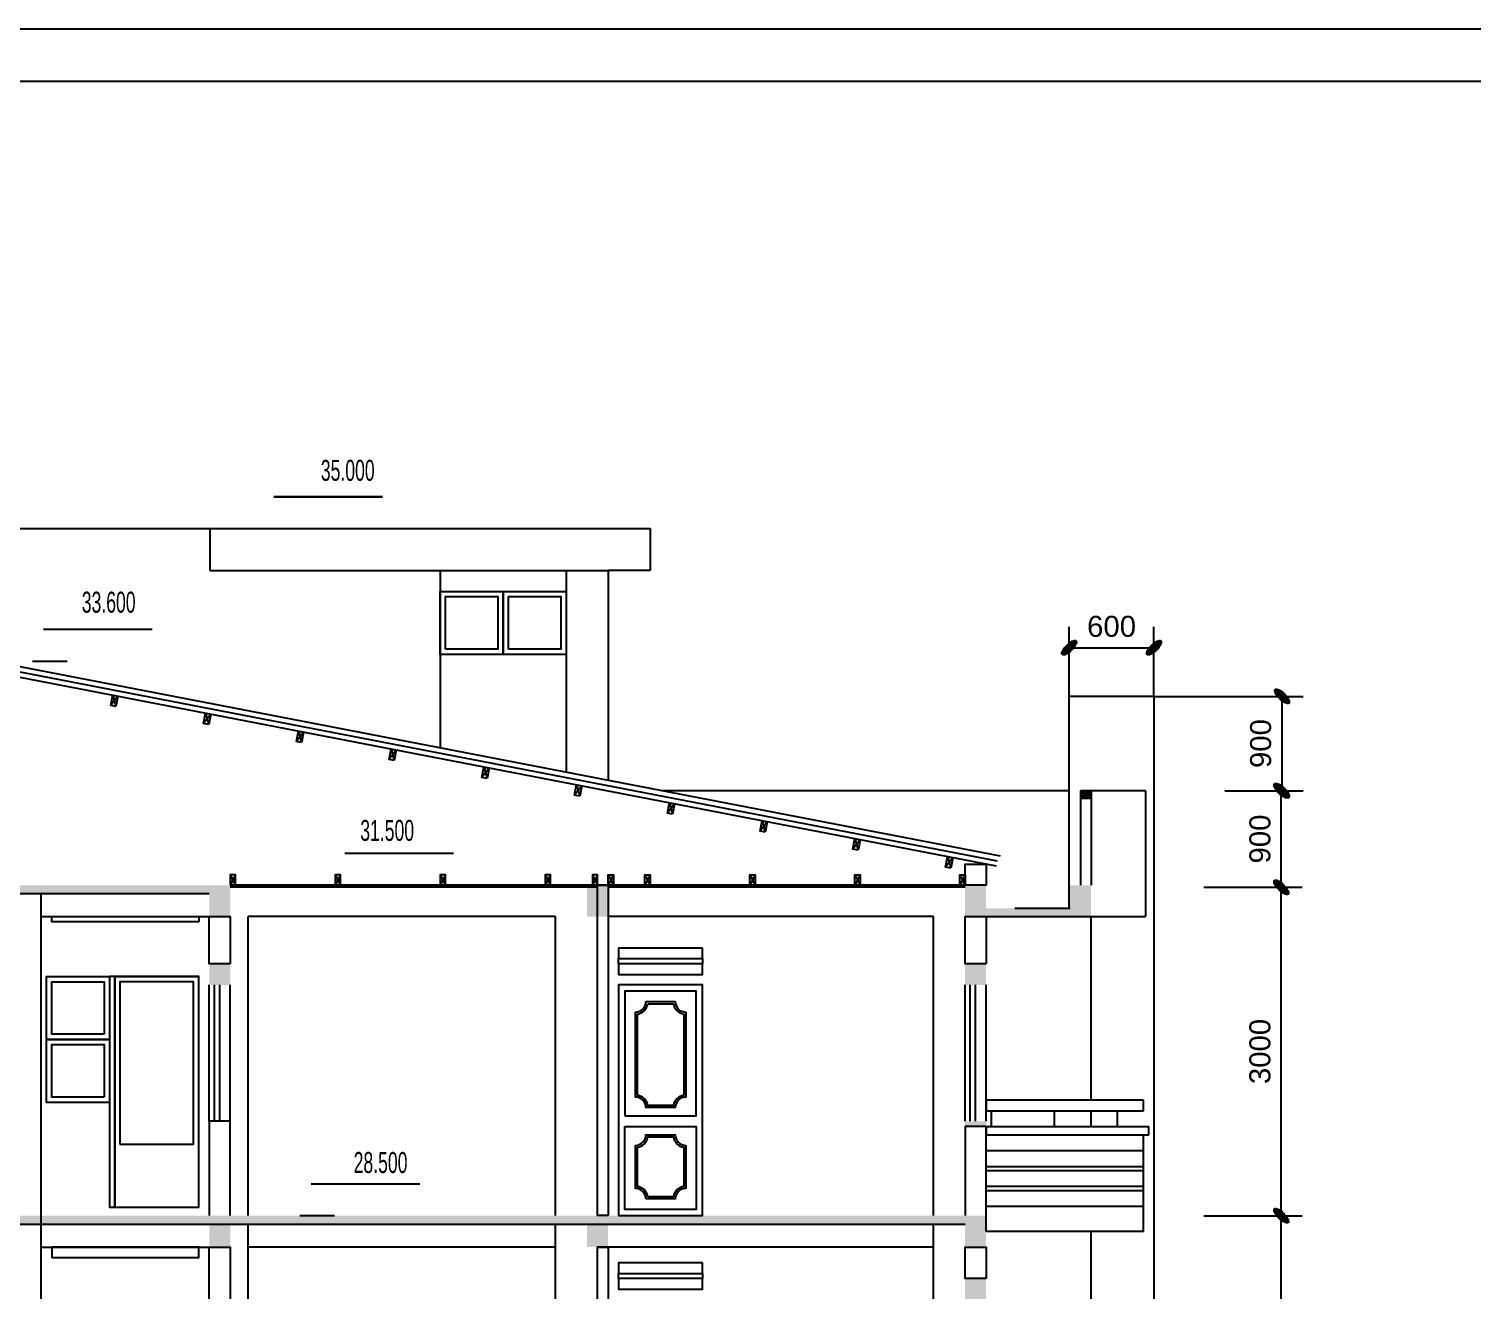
# Model space of a CAD drawing. Extents: x 5324 to 86020, y 1640 to 57560.
# Drawn here: x 19362 to 33111, y 45538 to 57560 of the extents above; entities that cross this region are included whole.
import ezdxf

# ---------------------------------------------------------------- set-up
doc = ezdxf.new("R2010")
doc.units = 0
doc.layers.get('0').update_dxf_attribs({"linetype": 'CONTINUOUS'})
doc.layers.get('DEFPOINTS').update_dxf_attribs({"linetype": 'CONTINUOUS'})
for name, color, linetype in [('BAO', 3, 'CONTINUOUS'), ('CUA', 4, 'CONTINUOUS'), ('DIM', 6, 'CONTINUOUS'), ('MAT_CAT', 5, 'CONTINUOUS'), ('mc1', 7, 'CONTINUOUS'), ('MDUNG', 3, 'CONTINUOUS'), ('NET', 5, 'CONTINUOUS'), ('TEXT', 7, 'CONTINUOUS'), ('TUONG', 35, 'CONTINUOUS')]:
    doc.layers.add(name, color=color, linetype=linetype)
doc.styles.add('DIM', font='VHELVEN.TTF')
doc.styles.add('VNI-HELVE', font='VHELVEN.TTF')
doc.dimstyles.new('DIM100S', dxfattribs={"dimtxt": 200, "dimasz": 130, "dimexe": 200, "dimexo": 0, "dimgap": 100, "dimtad": 1, "dimdec": 0, "dimrnd": 50, "dimzin": 0, "dimdsep": 46, "dimtxsty": 'VNI-HELVE', "dimblk1": 'ARCHTICK', "dimblk2": 'ARCHTICK', "dimsah": 1, "dimcen": 0, "dimclrd": 6, "dimclre": 6, "dimclrt": 6, "dimadec": 0, "dimazin": 0, "dimtfac": 1, "dimtdec": 0, "dimtofl": 0, "dimtmove": 0, "dimatfit": 3, "dimfxl": 0, "dimtolj": 1, "dimtzin": 0, "dimarcsym": 0})

# ---------------------------------------------------------------- blocks, each defined once
blk = doc.blocks.new('_ArchTick')
h = blk.add_hatch(color=256)
edge = h.paths.add_edge_path()
edge.add_ellipse((0, 0), major_axis=(0.5, 0.5), ratio=0.348148, start_angle=0, end_angle=360)
blk.add_ellipse((0, 0), major_axis=(0.5, 0.5), ratio=0.348148)
blk = doc.blocks.new('*D31')
at = {"color": 6, "linetype": 'ByBlock'}
for p, q in [((30555, 46248), (31492, 46248)), ((31292, 43248), (31292, 46248)), ((30555, 43248), (31492, 43248))]:
    blk.add_line(p, q, dxfattribs=at)
at = {"layer": 'DEFPOINTS', "color": 0, "linetype": 'ByBlock'}
for p in [(30555, 46248), (31292, 46248), (30555, 43248)]:
    blk.add_point(p, dxfattribs=at)
at = {"color": 6, "linetype": 'ByBlock', "xscale": 130, "yscale": 130, "zscale": 130}
for p, rotation in [((31292, 46248), 90), ((31292, 43248), 270)]:
    blk.add_blockref('_ArchTick', p, dxfattribs=dict(at, rotation=rotation))
at = {"color": 6, "linetype": 'ByBlock', "insert": (31090, 44748), "char_height": 200, "attachment_point": 5, "rotation": 90, "style": 'VNI-HELVE'}
blk.add_mtext('\\A1;3000', dxfattribs=at)
blk = doc.blocks.new('xg')
at = {"layer": 'mc1', "color": 4, "linetype": 'ByBlock'}
for p, q in [((0, 0), (-50, -100)), ((-50, 0), (0, -100))]:
    blk.add_line(p, q, dxfattribs=at)
blk.add_lwpolyline([(-50, -100), (0, -100), (0, 0), (-50, 0)], close=True, dxfattribs=at)
blk = doc.blocks.new('*D168')
at = {"color": 6, "linetype": 'ByBlock'}
for p, q in [((30080, 51198), (31500, 51198)), ((31300, 50298), (31300, 51198)), ((30755, 50298), (31500, 50298))]:
    blk.add_line(p, q, dxfattribs=at)
at = {"layer": 'DEFPOINTS', "color": 0, "linetype": 'ByBlock'}
for p in [(30080, 51198), (31300, 51198), (30755, 50298)]:
    blk.add_point(p, dxfattribs=at)
at = {"color": 6, "linetype": 'ByBlock', "xscale": 130, "yscale": 130, "zscale": 130}
for p, rotation in [((31300, 51198), 90), ((31300, 50298), 270)]:
    blk.add_blockref('_ArchTick', p, dxfattribs=dict(at, rotation=rotation))
at = {"color": 6, "linetype": 'ByBlock', "insert": (31097, 50748), "char_height": 200, "attachment_point": 5, "rotation": 90, "style": 'VNI-HELVE'}
blk.add_mtext('\\A1;900', dxfattribs=at)
blk = doc.blocks.new('*D174')
at = {"color": 6, "linetype": 'ByBlock'}
for p, q in [((30555, 49378), (31492, 49378)), ((31292, 46248), (31292, 49378)), ((30555, 46248), (31492, 46248))]:
    blk.add_line(p, q, dxfattribs=at)
at = {"layer": 'DEFPOINTS', "color": 0, "linetype": 'ByBlock'}
for p in [(30555, 49378), (31292, 49378), (30555, 46248)]:
    blk.add_point(p, dxfattribs=at)
at = {"color": 6, "linetype": 'ByBlock', "xscale": 130, "yscale": 130, "zscale": 130}
for p, rotation in [((31292, 49378), 90), ((31292, 46248), 270)]:
    blk.add_blockref('_ArchTick', p, dxfattribs=dict(at, rotation=rotation))
at = {"color": 6, "linetype": 'ByBlock', "insert": (31090, 47813), "char_height": 200, "attachment_point": 5, "rotation": 90, "style": 'VNI-HELVE'}
blk.add_mtext('\\A1;3000', dxfattribs=at)
blk = doc.blocks.new('*D175')
at = {"color": 6, "linetype": 'ByBlock'}
for p, q in [((30755, 50298), (31492, 50298)), ((31292, 49378), (31292, 50298)), ((30555, 49378), (31492, 49378))]:
    blk.add_line(p, q, dxfattribs=at)
at = {"layer": 'DEFPOINTS', "color": 0, "linetype": 'ByBlock'}
for p in [(30755, 50298), (31292, 50298), (30555, 49378)]:
    blk.add_point(p, dxfattribs=at)
at = {"color": 6, "linetype": 'ByBlock', "xscale": 130, "yscale": 130, "zscale": 130}
for p, rotation in [((31292, 50298), 90), ((31292, 49378), 270)]:
    blk.add_blockref('_ArchTick', p, dxfattribs=dict(at, rotation=rotation))
at = {"color": 6, "linetype": 'ByBlock', "insert": (31090, 49838), "char_height": 200, "attachment_point": 5, "rotation": 90, "style": 'VNI-HELVE'}
blk.add_mtext('\\A1;900', dxfattribs=at)
blk = doc.blocks.new('*D185')
at = {"color": 6, "linetype": 'ByBlock'}
for p, q in [((29272, 51203), (29272, 51861)), ((30080, 51198), (30080, 51861)), ((29272, 51661), (30080, 51661))]:
    blk.add_line(p, q, dxfattribs=at)
at = {"layer": 'DEFPOINTS', "color": 0, "linetype": 'ByBlock'}
for p in [(30080, 51661), (29272, 51203), (30080, 51198)]:
    blk.add_point(p, dxfattribs=at)
at = {"color": 6, "linetype": 'ByBlock', "xscale": 130, "yscale": 130, "zscale": 130, "rotation": 180}
blk.add_blockref('_ArchTick', (29272, 51661), dxfattribs=at)
at = {"color": 6, "linetype": 'ByBlock', "xscale": 130, "yscale": 130, "zscale": 130}
blk.add_blockref('_ArchTick', (30080, 51661), dxfattribs=at)
at = {"color": 6, "linetype": 'ByBlock', "insert": (29676, 51864), "char_height": 200, "attachment_point": 5, "style": 'VNI-HELVE'}
blk.add_mtext('\\A1;600', dxfattribs=at)

msp = doc.modelspace()

# ---------------------------------------------------------------- linework, layer by layer
at = {"layer": 'BAO', "color": 3, "linetype": 'Continuous'}
msp.add_line((29480.8, 47098.1), (29480.8, 47248.1), dxfattribs=at)
at = {"layer": 'CUA', "color": 4, "linetype": 'ByBlock'}
for p, q in [((20180.4, 46328.1), (20180.4, 48528.1)), ((20180.4, 48528.1), (20980.4, 48528.1))]:
    msp.add_line(p, q, dxfattribs=at)
at = {"layer": 'CUA', "color": 4}
for p, q in [((29980.4, 47248.1), (29980.4, 47348.1)), ((28530.4, 47246.1), (28530.4, 47098.1)), ((29130.4, 47246.1), (29130.4, 47098.1)), ((29730.4, 47246.1), (29730.4, 47098.1)), ((28480.4, 47098.1), (30030.4, 47098.1)), ((28480.4, 47098.1), (28480.4, 47018.1)), ((30030.4, 47018.1), (30030.4, 47098.1)), ((28480.4, 47018.1), (30030.4, 47018.1)), ((29980.4, 46098.1), (29980.4, 47018.1)), ((28480.4, 46868.1), (29980.4, 46868.1)), ((28480.4, 46718.1), (29980.4, 46718.1)), ((28480.4, 46678.1), (29980.4, 46678.1)), ((28480.4, 46528.1), (29980.4, 46528.1)), ((28480.4, 46488.1), (29980.4, 46488.1)), ((28480.4, 46338.1), (29980.4, 46338.1)), ((29980.4, 46098.1), (28480.4, 46098.1))]:
    msp.add_line(p, q, dxfattribs=at)
for points in [[(23280.4, 51598.1), (23280.4, 52198.1), (23880.4, 52198.1), (23880.4, 51598.1)], [(23330.4, 51648.1), (23330.4, 52148.1), (23830.4, 52148.1), (23830.4, 51648.1)], [(23880.4, 51598.1), (23880.4, 52198.1), (24480.4, 52198.1), (24480.4, 51598.1)], [(23930.4, 51648.1), (23930.4, 52148.1), (24430.4, 52148.1), (24430.4, 51648.1)], [(20180.4, 46328.1), (20980.4, 46328.1), (20980.4, 48528.1), (20180.4, 48528.1)], [(20230.4, 46928.1), (20930.4, 46928.1), (20930.4, 48478.1), (20230.4, 48478.1)]]:
    msp.add_lwpolyline(points, close=True, dxfattribs=at)
at = {"layer": 'CUA', "color": 4, "linetype": 'ByBlock'}
for points in [[(20980.4, 49048.1), (19580.4, 49048.1), (19580.4, 49098.1), (20980.4, 49098.1)], [(25780.4, 48798.1), (24980.4, 48798.1), (24980.4, 48698.1), (25780.4, 48698.1)], [(25780.4, 48648.1), (24980.4, 48648.1), (24980.4, 48698.1), (25780.4, 48698.1)], [(25780.4, 48648.1), (24980.4, 48648.1), (24980.4, 48548.1), (25780.4, 48548.1)], [(20130.4, 47928.1), (19530.4, 47928.1), (19530.4, 48528.1), (20130.4, 48528.1)], [(20080.4, 47978.1), (19580.4, 47978.1), (19580.4, 48478.1), (20080.4, 48478.1)], [(20130.4, 47328.1), (19530.4, 47328.1), (19530.4, 47928.1), (20130.4, 47928.1)], [(20080.4, 47378.1), (19580.4, 47378.1), (19580.4, 47878.1), (20080.4, 47878.1)], [(20980.4, 45948.1), (19580.4, 45948.1), (19580.4, 45848.1), (20980.4, 45848.1)], [(25780.4, 45798.1), (24980.4, 45798.1), (24980.4, 45698.1), (25780.4, 45698.1)], [(25780.4, 45648.1), (24980.4, 45648.1), (24980.4, 45698.1), (25780.4, 45698.1)], [(25780.4, 45648.1), (24980.4, 45648.1), (24980.4, 45548.1), (25780.4, 45548.1)]]:
    msp.add_lwpolyline(points, close=True, dxfattribs=at)
at = {"layer": 'CUA', "color": 4}
for points in [[(20180.4, 46328.1), (20180.4, 48528.1), (20130.4, 48528.1), (20130.4, 46328.1), (20180.4, 46328.1)], [(29980.4, 47348.1), (28480.4, 47348.1), (28480.4, 47248.1), (29980.4, 47248.1)]]:
    msp.add_lwpolyline(points, dxfattribs=at)
at = {"layer": 'DIM', "color": 4}
for points in [[(25040.4, 47198.1), (25720.4, 47198.1), (25720.4, 48388.1), (25040.4, 48388.1)], [(25040.4, 47098.1), (25720.4, 47098.1), (25720.4, 46308.1), (25040.4, 46308.1)]]:
    msp.add_lwpolyline(points, close=True, dxfattribs=at)
at = {"layer": 'DIM', "color": 6}
for points in [[(25240.4, 48288.1), (25520.4, 48288.1, 0.4142136), (25620.4, 48188.1), (25620.4, 47378.1, 0.4142136), (25520.4, 47278.1), (25240.4, 47278.1, 0.4142136), (25140.4, 47378.1), (25140.4, 48188.1, 0.4142136)], [(25258.7, 48268.1), (25502.1, 48268.1, 0.3191977), (25600.4, 48169.8), (25600.4, 47396.4, 0.3191977), (25502.1, 47298.1), (25258.7, 47298.1, 0.3191977), (25160.4, 47396.4), (25160.4, 48169.8, 0.3191977)], [(25240.4, 46408.1, 0.4142136), (25140.4, 46508.1), (25140.4, 46918.1, 0.4142136), (25240.4, 47018.1), (25520.4, 47018.1, 0.4142136), (25620.4, 46918.1), (25620.4, 46508.1, 0.4142136), (25520.4, 46408.1)], [(25258.7, 46428.1, 0.3191977), (25160.4, 46526.4), (25160.4, 46899.8, 0.3191977), (25258.7, 46998.1), (25502.1, 46998.1, 0.3191977), (25600.4, 46899.8), (25600.4, 46526.4, 0.3191977), (25502.1, 46428.1)]]:
    msp.add_lwpolyline(points, format="xyb", close=True, dxfattribs=at)
at = {"layer": 'MAT_CAT', "color": 5, "linetype": 'Continuous'}
for points in [[(29380.3, 50227.2), (29480.3, 50227.2)], [(17280.4, 49318.1), (21080.4, 49318.1)], [(28753.3, 49178.1), (29280.8, 49178.1)], [(28753.3, 49098.1), (29280.8, 49098.1)], [(10080.4, 46168.1), (28280.4, 46168.1)]]:
    msp.add_lwpolyline(points, dxfattribs=at)
for points in [[(29380.3, 50227.2), (29480.3, 50227.2), (29380.3, 50298.1), (29480.3, 50298.1)], [(28753.3, 49098.1), (29280.8, 49098.1), (28753.3, 49178.1), (29280.8, 49178.1)]]:
    msp.add_solid(points, dxfattribs=at)
at = {"layer": 'mc1', "color": 4, "linetype": 'ByBlock'}
for p, q in [((28618.9, 49673.1), (19180.4, 51499.9)), ((28580.4, 49578.7), (19180.4, 51398.1)), ((21080.4, 47148.1), (21080.4, 48448.1)), ((21130.4, 47148.1), (21130.4, 48448.1)), ((21180.4, 47148.1), (21180.4, 48448.1)), ((28280.4, 47148.1), (28280.4, 48448.1)), ((28330.4, 47148.1), (28330.4, 48448.1)), ((28380.4, 47148.1), (28380.4, 48448.1))]:
    msp.add_line(p, q, dxfattribs=at)
at = {"layer": 'mc1', "color": 5, "linetype": 'ByBlock'}
msp.add_line((28589.9, 49627.8), (19180.4, 51449), dxfattribs=at)
for points in [[(17280.4, 49318.1), (17280.4, 49398.1), (21080.4, 49318.1), (21080.4, 49398.1)], [(21080.4, 49398.1), (21280.4, 49398.1), (21080.4, 49098.1), (21280.4, 49098.1)], [(24680.4, 49398.1), (24880.4, 49398.1), (24680.4, 49098.1), (24880.4, 49098.1)], [(28480.4, 49398.1), (28280.4, 49398.1), (28480.4, 49098.1), (28280.4, 49098.1)], [(29480.8, 49398.1), (29280.8, 49398.1), (29480.8, 49098.1), (29280.8, 49098.1)], [(29280.8, 49098.1), (29280.8, 49178.1), (28480.4, 49098.1), (28480.4, 49178.1)], [(21280.4, 48648.1), (21080.4, 48648.1), (21280.4, 48448.1), (21080.4, 48448.1)], [(28480.4, 48648.1), (28280.4, 48648.1), (28480.4, 48448.1), (28280.4, 48448.1)], [(17280.4, 46168.1), (17280.4, 46248.1), (21080.4, 46168.1), (21080.4, 46248.1)], [(21080.4, 46248.1), (21280.4, 46248.1), (21080.4, 45948.1), (21280.4, 45948.1)], [(21080.4, 46248.1), (21280.4, 46248.1), (21080.4, 45948.1), (21280.4, 45948.1)], [(28280.4, 46248.1), (21280.4, 46248.1), (28280.4, 46168.1), (21280.4, 46168.1)], [(24680.4, 46248.1), (24880.4, 46248.1), (24680.4, 45948.1), (24880.4, 45948.1)], [(24680.4, 46248.1), (24880.4, 46248.1), (24680.4, 45948.1), (24880.4, 45948.1)], [(28480.4, 46248.1), (28280.4, 46248.1), (28480.4, 45948.1), (28280.4, 45948.1)], [(28280.4, 46248.1), (28480.4, 46248.1), (28280.4, 45948.1), (28480.4, 45948.1)], [(28480.4, 45648.1), (28280.4, 45648.1), (28480.4, 45448.1), (28280.4, 45448.1)]]:
    msp.add_solid(points, dxfattribs=at)
at = {"layer": 'mc1', "color": 5, "linetype": 'Continuous'}
msp.add_solid([(28280.4, 46248.1), (21280.4, 46248.1), (28280.4, 46168.1), (21280.4, 46168.1)], dxfattribs=at)
at = {"layer": 'MDUNG', "color": 3, "linetype": 'Continuous'}
msp.add_line((28280.4, 49098.1), (29998, 49098.1), dxfattribs=at)
at = {"layer": 'NET', "color": 5, "linetype": 'Continuous'}
msp.add_line((17280.4, 46168.1), (21080.4, 46168.1), dxfattribs=at)
msp.add_solid([(28280.4, 47098.1), (28480.4, 47098.1), (28280.4, 47148.1), (28480.4, 47148.1)], dxfattribs=at)
at = {"layer": 'TEXT', "color": 7}
for p, q in [((19397, 51534.6), (19726.4, 51534.6)), ((21944.4, 46248.1), (22273.8, 46248.1))]:
    msp.add_line(p, q, dxfattribs=at)
for points in [[(21750.4, 52798.1, 0, 150, 0), (21750.4, 52948.1, 0, 0, 0), (21750.4, 53138.5, 20, 20, 0)], [(19556.9, 51534.6, 0, 150, 0), (19556.9, 51684.6, 0, 0, 0), (19556.9, 51875, 20, 20, 0)], [(22425.4, 49400.1, 0, 150, 0), (22425.4, 49550.1, 0, 0, 0), (22425.4, 49740.5, 20, 20, 0)], [(22104.3, 46248.1, 0, 150, 0), (22104.3, 46398.1, 0, 0, 0), (22104.3, 46588.5, 20, 20, 0)]]:
    msp.add_lwpolyline(points, format="xyseb", dxfattribs=at)
at = {"layer": 'TEXT', "color": 7, "const_width": 20}
for points in [[(21694.6, 53100.1), (22733.3, 53100.1)], [(19501.1, 51836.5), (20539.8, 51836.5)], [(22048.5, 46550.1), (23087.2, 46550.1)]]:
    msp.add_lwpolyline(points, dxfattribs=at)
at = {"layer": 'TEXT', "const_width": 20}
msp.add_lwpolyline([(22369.6, 49702), (23408.3, 49702)], dxfattribs=at)
at = {"layer": 'TUONG', "color": 3}
for p, q in [((17080.4, 52798.1), (20998.1, 52798.1)), ((20998.1, 52798.1), (24962.7, 52798.1)), ((21088.2, 52398.1), (21088.2, 52798.1)), ((24962.7, 52798.1), (25280.4, 52798.1)), ((25280.4, 52798.1), (25280.4, 52398.1)), ((21088.2, 52398.1), (24880.4, 52398.1)), ((24880.4, 52398.1), (24880.4, 50398.1)), ((25280.4, 52398.1), (24880.4, 52398.1)), ((29272.2, 51198.1), (30080.4, 51198.1)), ((30080.4, 42948.1), (30080.4, 51198.1)), ((29480.8, 47348.1), (29480.8, 49098.1)), ((28480.4, 46098.1), (28480.4, 47018.1)), ((29480.8, 44348.1), (29480.8, 46098.1))]:
    msp.add_line(p, q, dxfattribs=at)
at = {"layer": 'TUONG', "color": 3, "linetype": 'ByBlock'}
for p, q in [((23280.4, 52398.1), (23280.4, 50706.4)), ((24480.4, 52398.1), (24480.4, 50474.1)), ((29272.2, 49178.1), (29272.2, 51198.1)), ((29272.2, 50298.1), (25390, 50298.1)), ((29380.8, 50298.1), (29380.8, 49398.1)), ((29998, 50298.1), (29380.8, 50298.1)), ((29480.3, 50298.1), (29480.3, 49398.1)), ((29998, 50298.1), (29998, 49098.1)), ((19480.4, 43198.1), (19480.4, 49318.1)), ((19480.4, 49098.1), (21080.4, 49098.1)), ((24380.4, 49098.1), (21452.4, 49098.1)), ((21452.4, 46248.1), (21452.4, 49098.1)), ((24380.4, 46248.1), (24380.4, 49098.1)), ((27980.4, 49098.1), (24880.4, 49098.1)), ((27980.4, 46248.1), (27980.4, 49098.1)), ((21280.4, 47148.1), (21280.4, 48448.1)), ((28480.4, 47148.1), (28480.4, 48448.1)), ((21452.4, 43248.1), (21452.4, 46168.1)), ((24380.4, 43248.1), (24380.4, 46168.1)), ((27980.4, 43248.1), (27980.4, 46168.1)), ((19480.4, 45948.1), (21080.4, 45948.1)), ((24380.4, 45948.1), (21452.4, 45948.1)), ((27980.4, 45948.1), (24780.4, 45948.1))]:
    msp.add_line(p, q, dxfattribs=at)
at = {"layer": 'TUONG', "color": 4, "linetype": 'Continuous'}
for p, q in [((28280.4, 49398.1), (21280.4, 49398.1)), ((24780.4, 49378.1), (21280.4, 49378.1)), ((28280.4, 49378.1), (24880.4, 49378.1))]:
    msp.add_line(p, q, dxfattribs=at)
at = {"layer": 'TUONG', "color": 3, "linetype": 'ByBlock'}
for points in [[(86019.7, 1639.6), (5323.7, 1639.6), (5323.7, 57560.3), (86019.7, 57560.3)], [(85519.7, 2139.6), (5823.7, 2139.6), (5823.7, 57060.3), (85519.7, 57060.3)], [(28480.4, 49398.1), (28280.4, 49398.1), (28280.4, 49598.1), (28480.4, 49598.1)], [(24880.4, 46248.1), (24780.4, 46248.1), (24780.4, 49398.1), (24880.4, 49398.1)], [(21280.4, 48648.1), (21080.4, 48648.1), (21080.4, 49098.1), (21280.4, 49098.1)], [(28480.4, 48648.1), (28280.4, 48648.1), (28280.4, 49098.1), (28480.4, 49098.1)], [(21280.4, 43248.1), (21080.4, 43248.1), (21080.4, 45948.1), (21280.4, 45948.1)], [(24880.4, 43248.1), (24780.4, 43248.1), (24780.4, 45948.1), (24880.4, 45948.1)], [(28480.4, 45648.1), (28280.4, 45648.1), (28280.4, 45948.1), (28480.4, 45948.1)]]:
    msp.add_lwpolyline(points, close=True, dxfattribs=at)
at = {"layer": 'TUONG', "color": 3}
msp.add_lwpolyline([(24980.4, 46248.1), (25780.4, 46248.1), (25780.4, 48448.1), (24980.4, 48448.1)], close=True, dxfattribs=at)
at = {"layer": 'TUONG', "color": 3, "linetype": 'ByBlock'}
for points in [[(21280.4, 46248.1), (21280.4, 47148.1), (21080.4, 47148.1), (21080.4, 46248.1)], [(28480.4, 46248.1), (28480.4, 47098.1), (28280.4, 47098.1), (28280.4, 46248.1)]]:
    msp.add_lwpolyline(points, dxfattribs=at)

# ---------------------------------------------------------------- block references
at = {"layer": 'mc1', "color": 4, "linetype": 'ByBlock', "xscale": -1, "rotation": 349.0459373566014}
for p in [(20162.2, 51208.1), (21045.8, 51037), (21929.4, 50866), (22813, 50695), (23696.6, 50524), (24580.2, 50353), (25463.8, 50181.9), (26347.4, 50010.9), (27231, 49839.9), (28114.6, 49668.9)]:
    msp.add_blockref('xg', p, dxfattribs=at)
at = {"layer": 'mc1', "color": 4, "linetype": 'ByBlock'}
for p in [(21330.4, 49498.1), (22330.4, 49498.1), (23330.4, 49498.1), (24330.4, 49498.1), (24780.4, 49498.1)]:
    msp.add_blockref('xg', p, dxfattribs=at)
at = {"layer": 'mc1', "color": 4, "linetype": 'ByBlock', "xscale": -1}
for p in [(24880.4, 49498.1), (25230.4, 49498.1), (26230.4, 49498.1), (27230.4, 49498.1), (28230.4, 49498.1)]:
    msp.add_blockref('xg', p, dxfattribs=at)

# ---------------------------------------------------------------- texts
at = {"layer": 'TEXT', "color": 7, "style": 'DIM', "width": 0.6}
for tag, p in [('35.000', (22143.5, 53252.2)), ('33.600', (19866.2, 51995.5)), ('31.500', (22519.2, 49820.2)), ('28.500', (22456.2, 46654.7))]:
    msp.add_attdef(tag, p, '', height=200, dxfattribs=at)

# ---------------------------------------------------------------- dimensions: what is measured, and where the dimension line sits
at = {"layer": 'DIM', "color": 6, "linetype": 'Continuous'}
dim = msp.add_linear_dim(base=(30080.4, 51661.3), p1=(29272.2, 51203.2), p2=(30080.4, 51198.1), text='600', dimstyle='DIM100S', dxfattribs=at)
dim.commit()
dim.dimension.update_dxf_attribs({"geometry": '*D185', "text_midpoint": (29676.3, 51864)})
for base, p1, p2, picture, middle in [((31299.9, 51198.1), (30754.7, 50298.1), (30080.4, 51198.1), '*D168', (31097.1, 50748.1)), ((31292.5, 50298.1), (30554.7, 49377.8), (30754.7, 50298.1), '*D175', (31089.7, 49837.9))]:
    dim = msp.add_linear_dim(base=base, p1=p1, p2=p2, angle=90, dimstyle='DIM100S', dxfattribs=at)
    dim.commit()
    dim.dimension.update_dxf_attribs({"geometry": picture, "text_midpoint": middle})
dim = msp.add_linear_dim(base=(31292.5, 49377.8), p1=(30554.7, 46248.1), p2=(30554.7, 49377.8), angle=90, text='3000', dimstyle='DIM100S', dxfattribs=at)
dim.commit()
dim.dimension.update_dxf_attribs({"geometry": '*D174', "text_midpoint": (31089.7, 47812.9)})
at = {"layer": 'DIM', "color": 6, "linetype": 'ByBlock'}
dim = msp.add_linear_dim(base=(31292.5, 46248.1), p1=(30554.7, 43248.1), p2=(30554.7, 46248.1), angle=90, dimstyle='DIM100S', dxfattribs=at)
dim.commit()
dim.dimension.update_dxf_attribs({"geometry": '*D31', "text_midpoint": (31089.7, 44748.1)})

doc.saveas('drawing.dxf')
